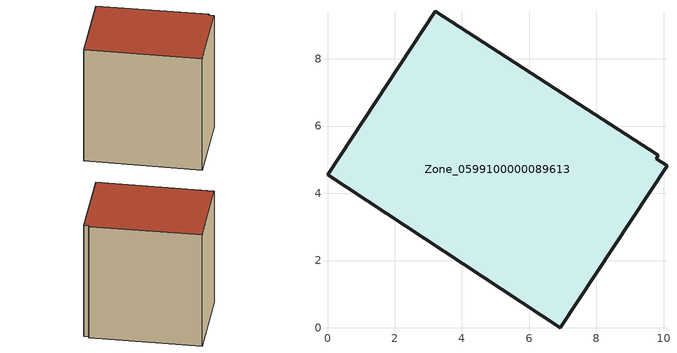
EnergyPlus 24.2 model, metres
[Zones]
Zone_0599100000089613
 floor ground (C_G): 9.85,5.13 9.78,5.03 10.1,4.82 6.92,0 0,4.55 3.2,9.41 z0
 wall outside (C_F): 9.85,5.13 3.2,9.41 0,4.55 6.92,0 10.1,4.82 9.78,5.03 9.85,5.13 z0:9.03
 roof outside (C_R): 9.78,5.03 9.85,5.13 3.2,9.41 0,4.55 6.92,0 10.1,4.82 z9.03
[BUILDING]
Pand.0599100000089613: North Axis=0; Terrain=City; Loads Convergence Tolerance Value=0.04; Temperature Convergence Tolerance Value=0.4; Solar Distribution=FullExterior; Maximum Number of Warmup Days=25; Minimum Number of Warmup Days=1
[Site:Location]
Rotterdam.The.Hague.AP_ZH_NLD Design_Conditions: Latitude=51.96; Longitude=4.45; Time Zone=1; Elevation=-4.5
[SITE:GROUNDTEMPERATURE:BUILDINGSURFACE]
18, 18, 18, 18, 18, 18, 18, 18, 18, 18, 18, 18
[MATERIAL] Thermal Absorptance=0.9; Solar Absorptance=0.7; Visible Absorptance=0.7
Name | Roughness | Thickness | Conductivity | Density | Specific Heat
G.TC.1946 | MediumSmooth | 0.15 | 1 | 540 | 1210
F.TC.1946 | Rough | 0.3 | 0.857143 | 1920 | 840
R.TC.1946 | MediumRough | 0.2 | 0.909091 | 1500 | 1000
[CONSTRUCTION]
C_G: G.TC.1946
C_F: F.TC.1946
C_R: R.TC.1946
[ZONE]
Zone_0599100000089613: Type=1; Multiplier=1; Ceiling Height=Autocalculate; Volume=Autocalculate; Floor Area=autocalculate; Part of Total Floor Area=Yes
[ZONEINFILTRATION:DESIGNFLOWRATE]
Infil_Zone_0599100000089613: Zone or ZoneList or Space or SpaceList=Zone_0599100000089613; Schedule=AlwaysOn; Design Flow Rate Calculation Method=Flow/Area; Flow Rate per Floor Area=0.003; Constant Term Coefficient=1; Temperature Term Coefficient=0; Velocity Term Coefficient=0; Velocity Squared Term Coefficient=0
[HVACTEMPLATE:ZONE:IDEALLOADSAIRSYSTEM]
Zone_0599100000089613: Maximum Heating Supply Air Temperature=50; Minimum Cooling Supply Air Temperature=13; Maximum Heating Supply Air Humidity Ratio=0.0156; Minimum Cooling Supply Air Humidity Ratio=0.0077; Heating Limit=NoLimit; Cooling Limit=NoLimit; Dehumidification Control Type=ConstantSensibleHeatRatio; Cooling Sensible Heat Ratio=0.7; Dehumidification Setpoint=60; Humidification Control Type=None; Humidification Setpoint=30; Outdoor Air Method=None; Outdoor Air Flow Rate per Person=0.00944; Outdoor Air Flow Rate per Zone Floor Area=0; Outdoor Air Flow Rate per Zone=0; Demand Controlled Ventilation Type=None; Outdoor Air Economizer Type=NoEconomizer; Heat Recovery Type=None; Sensible Heat Recovery Effectiveness=0.7; Latent Heat Recovery Effectiveness=0.65
[ZONECONTROL:THERMOSTAT]
ThermostatControl_Zone_0599100000089613: Zone or ZoneList=Zone_0599100000089613; Control Type Schedule=DualSetpointControlType; Control 1=Thermostat_Zone_0599100000089613; Temperature Difference Between Cutout And Setpoint=0
[THERMOSTATSETPOINT:DUALSETPOINT]
Thermostat_Zone_0599100000089613: Heating Setpoint Temperature Schedule=HeatingSetpoint_Zone_0599100000089613; Cooling Setpoint Temperature Schedule=CoolingSetpoint_Zone_0599100000089613
[SCHEDULE:COMPACT]
HeatingSetpoint_Zone_0599100000089613: Through: 12/31, For: AllDays, Until: 24:00, 21
CoolingSetpoint_Zone_0599100000089613: Through: 12/31, For: AllDays, Until: 24:00, 24
DualSetpointControlType: Through: 12/31, For: AllDays, Until: 24:00, 4
AlwaysOn: Through: 12/31, For: AllDays, Until: 24:00, 1
